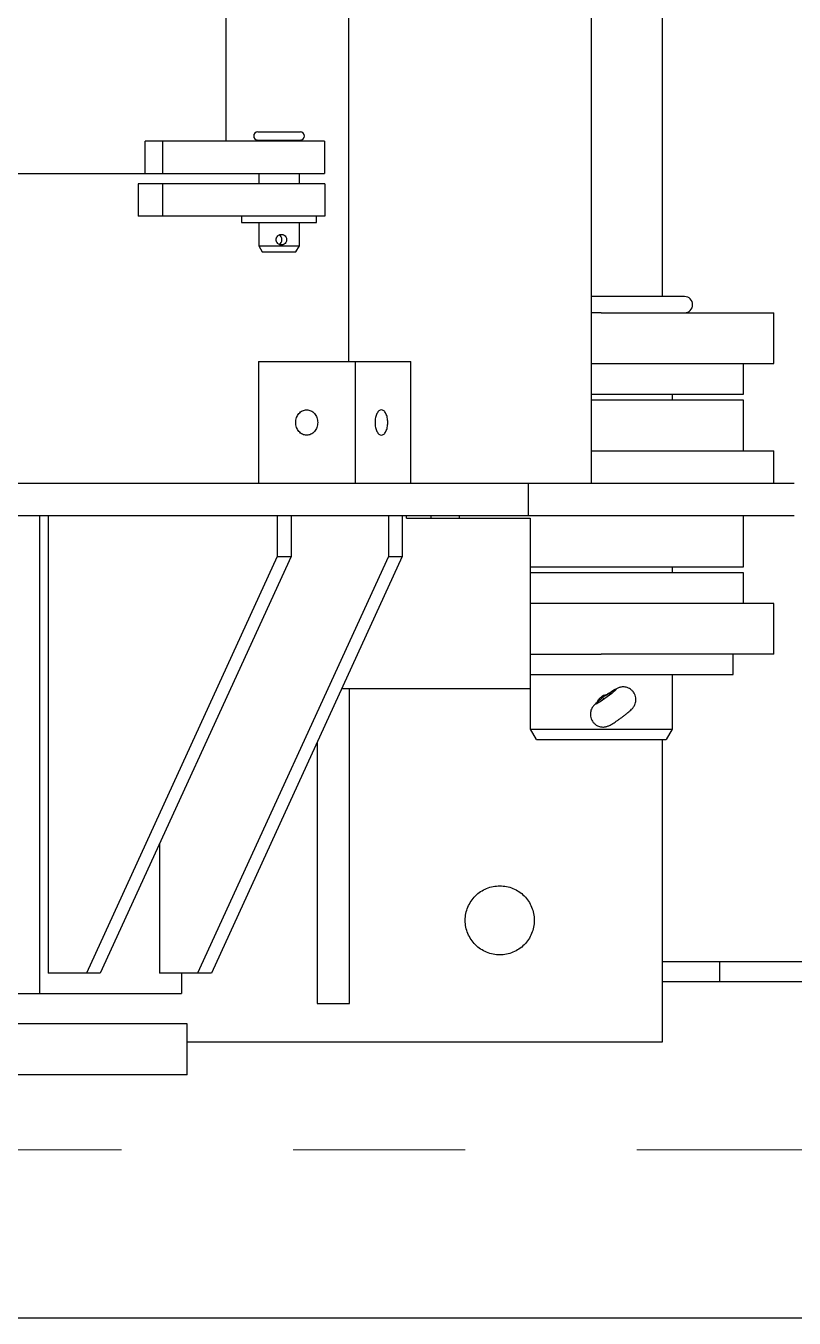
# Model space of a CAD drawing. Header units: millimetres. Extents: x 861 to 27901, y 673 to 17923.
# Drawn here: x 11578 to 11878, y 9210 to 9715 of the extents above; entities that cross this region are included whole.
import ezdxf

# ---------------------------------------------------------------- set-up
doc = ezdxf.new("R2010")
doc.units = ezdxf.units.MM
doc.header["$LTSCALE"] = 33.3
doc.linetypes.add('CENTERX2', pattern=[20.32, 12.7, -2.54, 2.54, -2.54])
doc.layers.add('CAPA_1', color=7, linetype='Continuous')
doc.layers.add('STRUC', color=4, linetype='Continuous')

msp = doc.modelspace()

# ---------------------------------------------------------------- linework, layer by layer
at = {"color": 7, "linetype": 'Continuous', "lineweight": 25}
for p, q in [((11704.14, 9583.77), (11704.14, 10701.7)), ((11656.23, 9669.79), (11656.23, 9963.15)), ((11798.79, 9536.2), (11798.79, 9758.15)), ((11826.45, 9760.24), (11826.45, 9609.14)), ((11668.51, 9673.36), (11685.16, 9673.36)), ((11624.52, 9657.11), (11624.52, 9669.79)), ((11685.79, 9669.79), (11624.52, 9669.79)), ((11631.38, 9669.79), (11631.38, 9657.11)), ((11668.51, 9670.19), (11685.16, 9670.19)), ((11694.67, 9657.11), (11694.67, 9669.79)), ((11461.22, 9657.11), (11685.79, 9657.11)), ((11668.9, 9657.11), (11668.9, 9653.14)), ((11684.76, 9653.14), (11684.76, 9657.11)), ((11621.77, 9653.14), (11621.77, 9640.46)), ((11685.82, 9653.14), (11621.77, 9653.14)), ((11631.38, 9653.14), (11631.38, 9640.46)), ((11694.81, 9640.46), (11694.81, 9653.14)), ((11685.82, 9640.46), (11621.77, 9640.46)), ((11662.16, 9640.46), (11662.16, 9638.08)), ((11668.9, 9638.08), (11668.9, 9628.96)), ((11684.76, 9628.96), (11684.76, 9638.08)), ((11691.5, 9638.08), (11691.5, 9640.46)), ((11668.9, 9628.96), (11670.28, 9626.58)), ((11668.9, 9628.96), (11684.76, 9628.96)), ((11683.39, 9626.58), (11684.76, 9628.96)), ((11670.28, 9626.58), (11683.39, 9626.58)), ((11802.67, 9602.8), (11798.79, 9602.8)), ((11870.06, 9582.97), (11870.06, 9602.8)), ((11668.75, 9583.77), (11668.75, 9536.2)), ((11668.75, 9583.77), (11728.32, 9583.77)), ((11706.51, 9583.77), (11706.51, 9536.2)), ((11728.32, 9536.2), (11728.32, 9583.77)), ((11798.79, 9582.97), (11802.67, 9582.97)), ((11858.17, 9571.08), (11858.17, 9582.97)), ((11830.42, 9568.7), (11830.42, 9571.08)), ((11858.17, 9548.88), (11858.17, 9568.7)), ((11798.79, 9548.88), (11870.06, 9548.88)), ((11870.06, 9536.2), (11870.06, 9548.88)), ((11877.99, 9536.2), (11524.8, 9536.2)), ((11774.13, 9536.2), (11774.13, 9523.51)), ((11877.99, 9523.51), (11524.8, 9523.51)), ((11583.46, 9337.19), (11583.46, 9523.51)), ((11586.72, 9523.51), (11586.72, 9345.12)), ((11676.12, 9523.51), (11676.12, 9507.65)), ((11681.54, 9523.51), (11681.54, 9507.65)), ((11719.51, 9523.51), (11719.51, 9507.65)), ((11724.93, 9523.51), (11724.93, 9507.65)), ((11726.55, 9522.72), (11726.55, 9523.51)), ((11726.55, 9522.72), (11774.92, 9522.72)), ((11736.25, 9522.72), (11736.25, 9523.51)), ((11747.17, 9523.51), (11747.17, 9522.72)), ((11774.92, 9522.72), (11774.92, 9456.12)), ((11858.17, 9503.69), (11858.17, 9523.51)), ((11676.12, 9507.65), (11601.62, 9345.12)), ((11681.54, 9507.65), (11607.04, 9345.12)), ((11719.51, 9507.65), (11645, 9345.12)), ((11724.93, 9507.65), (11650.43, 9345.12)), ((11676.12, 9507.65), (11681.54, 9507.65)), ((11719.51, 9507.65), (11724.93, 9507.65)), ((11830.42, 9501.31), (11830.42, 9503.69)), ((11858.17, 9489.42), (11858.17, 9501.31)), ((11802.67, 9489.42), (11774.92, 9489.42)), ((11870.06, 9469.6), (11870.06, 9489.42)), ((11774.92, 9469.6), (11802.67, 9469.6)), ((11854.2, 9461.67), (11854.2, 9469.6)), ((11830.42, 9440.26), (11830.42, 9461.67)), ((11774.92, 9456.12), (11701.31, 9456.12)), ((11704.35, 9333.22), (11704.35, 9456.12)), ((11774.92, 9455.98), (11774.92, 9440.26)), ((11803.11, 9452.95), (11802.83, 9452.95)), ((11803.8, 9452.08), (11803.19, 9452.92)), ((11774.92, 9440.26), (11777.21, 9436.3)), ((11828.13, 9436.3), (11830.42, 9440.26)), ((11826.45, 9436.3), (11826.45, 9318.16)), ((11691.67, 9435.09), (11691.67, 9333.22)), ((11630.1, 9395.43), (11630.1, 9345.12)), ((11607.04, 9345.12), (11586.72, 9345.12)), ((11650.43, 9345.12), (11630.1, 9345.12)), ((11638.78, 9345.12), (11638.78, 9337.19)), ((11568.56, 9337.19), (11638.78, 9337.19)), ((11691.67, 9333.22), (11704.35, 9333.22)), ((11596.3, 9325.3), (11245.93, 9325.3)), ((11630.92, 9325.3), (11606.59, 9325.3)), ((11640.94, 9305.47), (11640.94, 9325.3)), ((11826.45, 9318.16), (11640.94, 9318.16)), ((11596.3, 9305.47), (11245.93, 9305.47)), ((11630.92, 9305.47), (11606.59, 9305.47))]:
    msp.add_line(p, q, dxfattribs=at)
at = {"color": 7, "linetype": 'Continuous', "lineweight": 25, "flags": 128}
for points in [[(11806.54, 9454.85), (11807.29, 9455.32), (11807.86, 9455.65), (11808.23, 9455.83), (11808.38, 9455.83), (11808.3, 9455.67), (11807.99, 9455.34), (11807.46, 9454.88), (11806.76, 9454.3), (11805.92, 9453.64), (11805, 9452.95), (11804.03, 9452.25), (11803.09, 9451.59), (11802.23, 9451.01), (11801.49, 9450.55), (11800.92, 9450.22), (11800.56, 9450.06), (11800.43, 9450.06), (11800.52, 9450.24), (11800.85, 9450.57), (11801.38, 9451.04)], [(11801.38, 9451.04), (11801.87, 9451.47), (11802.29, 9451.84), (11802.64, 9452.17), (11802.9, 9452.45), (11803.08, 9452.66), (11803.18, 9452.82), (11803.19, 9452.91), (11803.11, 9452.95)]]:
    msp.add_lwpolyline(points, dxfattribs=at)
at = {"color": 7, "linetype": 'Continuous', "lineweight": 25}
for centre, radius, start, end in [((11668.51, 9671.77), 1.59, 90, 270), ((11685.16, 9671.77), 1.59, 270, 90), ((11668.51, 9669.79), 0.396, 0, 90), ((11685.16, 9669.79), 0.396, 90, 180), ((11835.18, 9605.97), 3.17, 270, 90), ((11797.91, 9466.34), 14.37, 291.2096, 306.9053)]:
    msp.add_arc(centre, radius, start, end, dxfattribs=at)
for points, knots in [([(11694.61, 9669.79), (11694.6, 9669.79), (11694.6, 9669.79), (11693.9, 9669.79), (11692.63, 9669.79), (11690.81, 9669.79), (11688.53, 9669.79), (11686.7, 9669.79), (11685.79, 9669.79)], [0, 0, 0, 0, 0.120735, 0.296588, 0.472441, 0.648294, 0.824147, 1, 1, 1, 1]), ([(11685.79, 9657.11), (11686.7, 9657.11), (11688.53, 9657.11), (11690.81, 9657.11), (11692.63, 9657.11), (11693.9, 9657.11), (11694.6, 9657.11), (11694.6, 9657.11), (11694.61, 9657.11)], [0, 0, 0, 0, 0.175853, 0.351706, 0.527559, 0.7034119, 0.8792649, 1, 1, 1, 1]), ([(11694.75, 9653.14), (11694.75, 9653.14), (11694.74, 9653.14), (11694.04, 9653.14), (11692.76, 9653.14), (11690.91, 9653.14), (11688.61, 9653.14), (11686.75, 9653.14), (11685.82, 9653.14)], [0, 0, 0, 0, 0.119246, 0.295397, 0.471547, 0.647698, 0.823849, 1, 1, 1, 1]), ([(11694.75, 9640.46), (11694.75, 9640.46), (11694.74, 9640.46), (11694.04, 9640.46), (11692.76, 9640.46), (11690.91, 9640.46), (11688.61, 9640.46), (11686.75, 9640.46), (11685.82, 9640.46)], [0, 0, 0, 0, 0.1192458, 0.2953967, 0.4715475, 0.6476983, 0.8238492, 1, 1, 1, 1]), ([(11677.76, 9629.28), (11677.62, 9629.29), (11677.36, 9629.31), (11676.84, 9629.47), (11676.26, 9629.85), (11675.88, 9630.42), (11675.71, 9630.93), (11675.67, 9631.34), (11675.71, 9631.74), (11675.88, 9632.26), (11676.26, 9632.83), (11676.84, 9633.21), (11677.36, 9633.37), (11677.62, 9633.38), (11677.76, 9633.39)], [0, 0, 0, 0, 0.062523, 0.125235, 0.250003, 0.374773, 0.437516, 0.499999, 0.562438, 0.625227, 0.749997, 0.874765, 0.937471, 1, 1, 1, 1]), ([(11677.98, 9631.34), (11677.97, 9631.47), (11677.95, 9631.74), (11677.79, 9632.25), (11677.44, 9632.8), (11677.02, 9633.04), (11676.83, 9633.14)], [0, 0, 0, 0, 0.176904, 0.358969, 0.716719, 1, 1, 1, 1]), ([(11677.76, 9633.39), (11677.89, 9633.38), (11678.16, 9633.37), (11678.67, 9633.21), (11679.22, 9632.83), (11679.59, 9632.26), (11679.74, 9631.74), (11679.76, 9631.47), (11679.77, 9631.34)], [0, 0, 0, 0, 0.125046, 0.25047, 0.500006, 0.749547, 0.875033, 1, 1, 1, 1]), ([(11676.83, 9629.53), (11677.02, 9629.64), (11677.44, 9629.88), (11677.79, 9630.42), (11677.95, 9630.93), (11677.97, 9631.2), (11677.98, 9631.34)], [0, 0, 0, 0, 0.283281, 0.6410305, 0.8230955, 1, 1, 1, 1]), ([(11679.77, 9631.34), (11679.76, 9631.2), (11679.74, 9630.93), (11679.59, 9630.42), (11679.22, 9629.85), (11678.67, 9629.47), (11678.16, 9629.31), (11677.89, 9629.29), (11677.76, 9629.28)], [0, 0, 0, 0, 0.124953, 0.250452, 0.499994, 0.74953, 0.874941, 1, 1, 1, 1]), ([(11806.57, 9609.14), (11805.15, 9609.14), (11802.56, 9609.14), (11799.97, 9609.14), (11798.79, 9609.14)], [0, 0, 0, 0, 0.545576, 1, 1, 1, 1]), ([(11835.16, 9609.14), (11835.16, 9609.14), (11835.25, 9609.14), (11834.91, 9609.14), (11834.08, 9609.14), (11832.65, 9609.14), (11830.73, 9609.14), (11828.32, 9609.14), (11825.47, 9609.14), (11822.24, 9609.14), (11818.67, 9609.14), (11814.82, 9609.14), (11810.77, 9609.14), (11807.97, 9609.14), (11806.57, 9609.14)], [0, 0, 0, 0, 0.007351, 0.097592, 0.187833, 0.278074, 0.368314, 0.458555, 0.548796, 0.639037, 0.729278, 0.819518, 0.909759, 1, 1, 1, 1]), ([(11802.67, 9602.8), (11805.05, 9602.8), (11809.81, 9602.8), (11816.87, 9602.8), (11823.77, 9602.8), (11830.44, 9602.8), (11836.79, 9602.8), (11842.76, 9602.8), (11848.28, 9602.8), (11853.29, 9602.8), (11857.73, 9602.8), (11861.55, 9602.8), (11864.72, 9602.8), (11867.19, 9602.8), (11868.92, 9602.8), (11869.92, 9602.8), (11869.98, 9602.8), (11870.01, 9602.8)], [0, 0, 0, 0, 0.0674508, 0.1349016, 0.2023525, 0.2698033, 0.3372541, 0.4047049, 0.4721557, 0.5396066, 0.6070574, 0.6745082, 0.741959, 0.8094098, 0.8768606, 0.9443115, 1, 1, 1, 1]), ([(11802.67, 9582.97), (11805.05, 9582.97), (11809.81, 9582.97), (11816.87, 9582.97), (11823.77, 9582.97), (11830.44, 9582.97), (11836.79, 9582.97), (11842.76, 9582.97), (11848.28, 9582.97), (11853.29, 9582.97), (11857.73, 9582.97), (11861.55, 9582.97), (11864.72, 9582.97), (11867.19, 9582.97), (11868.92, 9582.97), (11869.92, 9582.97), (11869.98, 9582.97), (11870.01, 9582.97)], [0, 0, 0, 0, 0.067451, 0.134902, 0.202352, 0.269803, 0.337254, 0.404705, 0.472156, 0.539607, 0.607057, 0.674508, 0.741959, 0.80941, 0.876861, 0.944311, 1, 1, 1, 1]), ([(11798.79, 9571.08), (11800.08, 9571.08), (11803.79, 9571.08), (11809.94, 9571.08), (11817.07, 9571.08), (11823.97, 9571.08), (11830.5, 9571.08), (11836.55, 9571.08), (11842.03, 9571.08), (11846.83, 9571.08), (11850.87, 9571.08), (11854.09, 9571.08), (11856.42, 9571.08), (11857.89, 9571.08), (11858.08, 9571.08), (11858.17, 9571.08)], [0, 0, 0, 0, 0.04271, 0.122484, 0.202259, 0.282033, 0.361807, 0.441581, 0.521355, 0.601129, 0.680903, 0.760678, 0.840452, 0.920226, 1, 1, 1, 1]), ([(11858.17, 9568.7), (11858.08, 9568.7), (11857.89, 9568.7), (11856.42, 9568.7), (11854.09, 9568.7), (11850.87, 9568.7), (11846.83, 9568.7), (11842.03, 9568.7), (11836.55, 9568.7), (11830.5, 9568.7), (11823.97, 9568.7), (11817.07, 9568.7), (11809.94, 9568.7), (11803.79, 9568.7), (11800.08, 9568.7), (11798.79, 9568.7)], [0, 0, 0, 0, 0.0797741, 0.1595483, 0.2393224, 0.3190966, 0.3988707, 0.4786449, 0.558419, 0.6381932, 0.7179673, 0.7977415, 0.8775156, 0.9572898, 1, 1, 1, 1]), ([(11870.01, 9489.42), (11869.98, 9489.42), (11869.92, 9489.42), (11868.92, 9489.42), (11867.19, 9489.42), (11864.72, 9489.42), (11861.55, 9489.42), (11857.73, 9489.42), (11853.29, 9489.42), (11848.28, 9489.42), (11842.76, 9489.42), (11836.79, 9489.42), (11830.44, 9489.42), (11823.77, 9489.42), (11816.87, 9489.42), (11809.81, 9489.42), (11805.05, 9489.42), (11802.67, 9489.42)], [0, 0, 0, 0, 0.055689, 0.123139, 0.19059, 0.258041, 0.325492, 0.392943, 0.460393, 0.527844, 0.595295, 0.662746, 0.730197, 0.797648, 0.865098, 0.932549, 1, 1, 1, 1]), ([(11870.01, 9469.6), (11869.98, 9469.6), (11869.92, 9469.6), (11868.92, 9469.6), (11867.19, 9469.6), (11864.72, 9469.6), (11861.55, 9469.6), (11857.73, 9469.6), (11853.29, 9469.6), (11848.28, 9469.6), (11842.76, 9469.6), (11836.79, 9469.6), (11830.44, 9469.6), (11823.77, 9469.6), (11816.87, 9469.6), (11809.81, 9469.6), (11805.05, 9469.6), (11802.67, 9469.6)], [0, 0, 0, 0, 0.055689, 0.123139, 0.19059, 0.258041, 0.325492, 0.392943, 0.460393, 0.527844, 0.595295, 0.662746, 0.730197, 0.797648, 0.865098, 0.932549, 1, 1, 1, 1]), ([(11774.92, 9461.67), (11775.57, 9461.67), (11778.08, 9461.67), (11782.91, 9461.67), (11789.29, 9461.67), (11795.92, 9461.67), (11802.67, 9461.67), (11809.41, 9461.67), (11816.05, 9461.67), (11822.45, 9461.67), (11828.51, 9461.67), (11834.13, 9461.67), (11839.21, 9461.67), (11843.67, 9461.67), (11847.43, 9461.67), (11850.42, 9461.67), (11852.58, 9461.67), (11853.95, 9461.67), (11854.12, 9461.67), (11854.2, 9461.67)], [0, 0, 0, 0, 0.021624, 0.082773, 0.143921, 0.20507, 0.266218, 0.327367, 0.388515, 0.449664, 0.510812, 0.571961, 0.633109, 0.694258, 0.755406, 0.816555, 0.877703, 0.938852, 1, 1, 1, 1]), ([(11815.24, 9454.76), (11815.01, 9455.04), (11814.56, 9455.58), (11813.72, 9456.17), (11812.87, 9456.56), (11812.02, 9456.76), (11811.22, 9456.82), (11810.49, 9456.76), (11809.86, 9456.63), (11809.31, 9456.44), (11808.82, 9456.23), (11808.24, 9455.93), (11807.58, 9455.55), (11806.99, 9455.16), (11806.74, 9455)], [0, 0, 0, 0, 0.099936, 0.19365, 0.280035, 0.360245, 0.434694, 0.503412, 0.566233, 0.624951, 0.687497, 0.765049, 0.898217, 1, 1, 1, 1]), ([(11801.09, 9450.83), (11800.88, 9450.65), (11800.44, 9450.26), (11799.95, 9449.79), (11799.49, 9449.26), (11799.1, 9448.7), (11798.76, 9448.05), (11798.5, 9447.25), (11798.37, 9446.33), (11798.42, 9445.34), (11798.68, 9444.34), (11799.16, 9443.38), (11799.85, 9442.54), (11800.68, 9441.9), (11801.54, 9441.47), (11802.39, 9441.23), (11803.2, 9441.14), (11803.94, 9441.18), (11804.6, 9441.3), (11805.16, 9441.48), (11805.66, 9441.68), (11806.19, 9441.95), (11806.82, 9442.31), (11807.61, 9442.81), (11808.5, 9443.39), (11809.44, 9444.04), (11810.42, 9444.74), (11811.38, 9445.45), (11812.29, 9446.15), (11813.12, 9446.82), (11813.87, 9447.46), (11814.43, 9447.97), (11814.9, 9448.47), (11815.28, 9448.96), (11815.64, 9449.55), (11815.95, 9450.28), (11816.16, 9451.14), (11816.21, 9452.09), (11816.06, 9453.09), (11815.74, 9454.01), (11815.39, 9454.53), (11815.24, 9454.76)], [0, 0, 0, 0, 0.029132, 0.063038, 0.084513, 0.102211, 0.122434, 0.144958, 0.169448, 0.195619, 0.222796, 0.250461, 0.280425, 0.307655, 0.332695, 0.355929, 0.377505, 0.397452, 0.415718, 0.432594, 0.449969, 0.470716, 0.50319, 0.53567, 0.566344, 0.598482, 0.629909, 0.661165, 0.692552, 0.724431, 0.757611, 0.794907, 0.816285, 0.834856, 0.85365, 0.875075, 0.898522, 0.923885, 0.950612, 0.978072, 1, 1, 1, 1]), ([(11802.14, 9451.78), (11802.14, 9451.78), (11802.15, 9451.79), (11802.02, 9451.65), (11801.74, 9451.39), (11801.39, 9451.09), (11801.14, 9450.87), (11801.08, 9450.82)], [0, 0, 0, 0, 0.093276, 0.315949, 0.586222, 0.901103, 1, 1, 1, 1]), ([(11801.22, 9450.94), (11801.22, 9450.94), (11801.35, 9451.61), (11802.32, 9452.68), (11803.7, 9453.76), (11804.74, 9453.91), (11805.11, 9453.96)], [0, 0, 0, 0, 0.003212, 0.394642, 0.78607, 1, 1, 1, 1]), ([(11806.74, 9455), (11806.57, 9454.89), (11806.1, 9454.59), (11805.46, 9454.19), (11804.89, 9453.85), (11804.57, 9453.67), (11804.41, 9453.6), (11804.44, 9453.61), (11804.45, 9453.61)], [0, 0, 0, 0, 0.1401596, 0.3979735, 0.6187702, 0.8131326, 0.97283, 1, 1, 1, 1]), ([(11775.05, 9440.26), (11775.03, 9440.26), (11775.01, 9440.26), (11776.16, 9440.26), (11778.33, 9440.26), (11781.48, 9440.26), (11785.43, 9440.26), (11790.05, 9440.26), (11795.15, 9440.26), (11800.55, 9440.26), (11804.18, 9440.26), (11806, 9440.26)], [0, 0, 0, 0, 0.071114, 0.187225, 0.303336, 0.419446, 0.535557, 0.651668, 0.767779, 0.883889, 1, 1, 1, 1]), ([(11806, 9440.26), (11807.79, 9440.26), (11811.37, 9440.26), (11816.37, 9440.26), (11820.86, 9440.26), (11824.64, 9440.26), (11827.6, 9440.26), (11829.53, 9440.26), (11830.44, 9440.26), (11830.32, 9440.26), (11830.29, 9440.26)], [0, 0, 0, 0, 0.135363, 0.270726, 0.40609, 0.541453, 0.676816, 0.812179, 0.947543, 1, 1, 1, 1]), ([(11777.32, 9436.3), (11777.31, 9436.3), (11777.29, 9436.3), (11778.34, 9436.3), (11780.33, 9436.3), (11783.23, 9436.3), (11786.85, 9436.3), (11791.09, 9436.3), (11795.77, 9436.3), (11800.73, 9436.3), (11804.06, 9436.3), (11805.72, 9436.3)], [0, 0, 0, 0, 0.071114, 0.187225, 0.303336, 0.419446, 0.535557, 0.651668, 0.767779, 0.883889, 1, 1, 1, 1]), ([(11805.72, 9436.3), (11807.37, 9436.3), (11810.65, 9436.3), (11815.24, 9436.3), (11819.36, 9436.3), (11822.83, 9436.3), (11825.54, 9436.3), (11827.31, 9436.3), (11828.15, 9436.3), (11828.04, 9436.3), (11828.01, 9436.3)], [0, 0, 0, 0, 0.135363, 0.270726, 0.40609, 0.541453, 0.676816, 0.812179, 0.947543, 1, 1, 1, 1]), ([(11640.92, 9325.3), (11640.93, 9325.3), (11641.03, 9325.3), (11640.64, 9325.3), (11639.74, 9325.3), (11638.21, 9325.3), (11636.19, 9325.3), (11633.75, 9325.3), (11631.86, 9325.3), (11630.92, 9325.3)], [0, 0, 0, 0, 0.0131428, 0.177619, 0.3420952, 0.5065714, 0.6710476, 0.8355238, 1, 1, 1, 1]), ([(11640.92, 9305.47), (11640.93, 9305.47), (11641.03, 9305.47), (11640.64, 9305.47), (11639.74, 9305.47), (11638.21, 9305.47), (11636.19, 9305.47), (11633.75, 9305.47), (11631.86, 9305.47), (11630.92, 9305.47)], [0, 0, 0, 0, 0.0131428, 0.177619, 0.3420952, 0.5065714, 0.6710476, 0.8355238, 1, 1, 1, 1])]:
    msp.add_open_spline(points, degree=3, knots=knots, dxfattribs=at)
for points in [[(11662.16, 9638.08), (11662.22, 9638.08), (11662.33, 9638.08), (11663.2, 9638.08), (11664.56, 9638.08), (11666.39, 9638.08), (11668.63, 9638.08), (11671.18, 9638.08), (11673.95, 9638.08), (11675.87, 9638.08), (11676.83, 9638.08)], [(11676.83, 9638.08), (11677.79, 9638.08), (11679.71, 9638.08), (11682.48, 9638.08), (11685.03, 9638.08), (11687.27, 9638.08), (11689.11, 9638.08), (11690.46, 9638.08), (11691.34, 9638.08), (11691.44, 9638.08), (11691.5, 9638.08)], [(11691.92, 9559.98), (11691.86, 9560.63), (11691.73, 9561.93), (11690.74, 9563.58), (11689.32, 9564.68), (11687.63, 9565.07), (11685.95, 9564.68), (11684.52, 9563.58), (11683.56, 9561.93), (11683.23, 9559.98), (11683.56, 9558.04), (11684.52, 9556.39), (11685.95, 9555.28), (11687.63, 9554.9), (11689.32, 9555.28), (11690.74, 9556.39), (11691.73, 9558.04), (11691.86, 9559.33), (11691.92, 9559.98)], [(11719.28, 9559.98), (11719.24, 9559.33), (11719.17, 9558.04), (11718.59, 9556.39), (11717.77, 9555.28), (11716.8, 9554.9), (11715.83, 9555.28), (11715, 9556.39), (11714.45, 9558.04), (11714.26, 9559.98), (11714.45, 9561.93), (11715, 9563.58), (11715.83, 9564.68), (11716.8, 9565.07), (11717.77, 9564.68), (11718.59, 9563.58), (11719.17, 9561.93), (11719.24, 9560.63), (11719.28, 9559.98)], [(11774.92, 9503.69), (11777.06, 9503.69), (11781.35, 9503.69), (11788.27, 9503.69), (11795.4, 9503.69), (11802.67, 9503.69), (11809.93, 9503.69), (11817.07, 9503.69), (11823.97, 9503.69), (11830.5, 9503.69), (11836.55, 9503.69), (11842.03, 9503.69), (11846.83, 9503.69), (11850.87, 9503.69), (11854.09, 9503.69), (11856.42, 9503.69), (11857.89, 9503.69), (11858.08, 9503.69), (11858.17, 9503.69)], [(11858.17, 9501.31), (11858.08, 9501.31), (11857.89, 9501.31), (11856.42, 9501.31), (11854.09, 9501.31), (11850.87, 9501.31), (11846.83, 9501.31), (11842.03, 9501.31), (11836.55, 9501.31), (11830.5, 9501.31), (11823.97, 9501.31), (11817.07, 9501.31), (11809.93, 9501.31), (11802.67, 9501.31), (11795.4, 9501.31), (11788.27, 9501.31), (11781.35, 9501.31), (11777.06, 9501.31), (11774.92, 9501.31)], [(11763.03, 9379.21), (11762.14, 9379.16), (11760.38, 9379.06), (11757.83, 9378.26), (11755.49, 9377.01), (11753.43, 9375.32), (11751.75, 9373.27), (11750.49, 9370.92), (11749.72, 9368.38), (11749.46, 9365.73), (11749.72, 9363.08), (11750.49, 9360.54), (11751.75, 9358.19), (11753.43, 9356.14), (11755.49, 9354.45), (11757.83, 9353.2), (11760.38, 9352.43), (11763.03, 9352.17), (11765.67, 9352.43), (11768.22, 9353.2), (11770.56, 9354.45), (11772.62, 9356.14), (11774.31, 9358.19), (11775.56, 9360.54), (11776.33, 9363.08), (11776.59, 9365.73), (11776.33, 9368.38), (11775.56, 9370.92), (11774.31, 9373.27), (11772.62, 9375.32), (11770.56, 9377.01), (11768.22, 9378.26), (11765.67, 9379.06), (11763.91, 9379.16), (11763.03, 9379.21)], [(11606.59, 9325.3), (11606.1, 9325.3), (11605.11, 9325.3), (11603.55, 9325.3), (11602, 9325.3), (11600.51, 9325.3), (11599.14, 9325.3), (11597.95, 9325.3), (11596.96, 9325.3), (11596.52, 9325.3), (11596.3, 9325.3)], [(11606.59, 9305.47), (11606.1, 9305.47), (11605.11, 9305.47), (11603.55, 9305.47), (11602, 9305.47), (11600.51, 9305.47), (11599.14, 9305.47), (11597.95, 9305.47), (11596.96, 9305.47), (11596.52, 9305.47), (11596.3, 9305.47)]]:
    msp.add_open_spline(points, degree=3, dxfattribs=at)
at = {"layer": 'CAPA_1', "linetype": 'CENTERX2', "lineweight": 18, "ltscale": 0.792857}
msp.add_line((14297.79, 9276.14), (6169.01, 9276.14), dxfattribs=at)
at = {"layer": 'STRUC', "linetype": 'Continuous', "lineweight": 25}
for p, q in [((11826.45, 9349.72), (12083.18, 9349.72)), ((11848.82, 9349.72), (11848.82, 9341.79)), ((14192.86, 9341.79), (11826.45, 9341.79)), ((14197.89, 9210.49), (6268.53, 9210.49))]:
    msp.add_line(p, q, dxfattribs=at)

doc.saveas('drawing.dxf')
